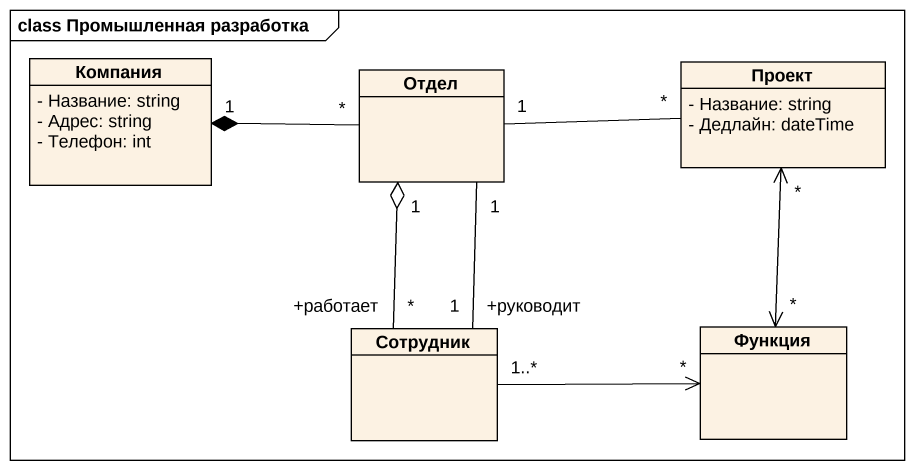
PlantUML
@startuml
mainframe class Промышленная разработка
hide circle
hide empty members
skinparam classAttributeIconSize 0
class Компания {
  - Название: string
  - Адрес: string
  - Телефон: int
}
class Отдел
class Проект {
  - Название: string
  - Дедлайн: dateTime
}
class Сотрудник
class Функция
Отдел "*" -left-* "1" Компания
Отдел "1" -right- "*" Проект
Сотрудник "+руководит\n1" -up- "1" Отдел
Сотрудник "+работает\n*" -up-o "1" Отдел
Сотрудник "1..*" -right-> "*" Функция
Функция "*" <-up-> "*" Проект
@enduml
